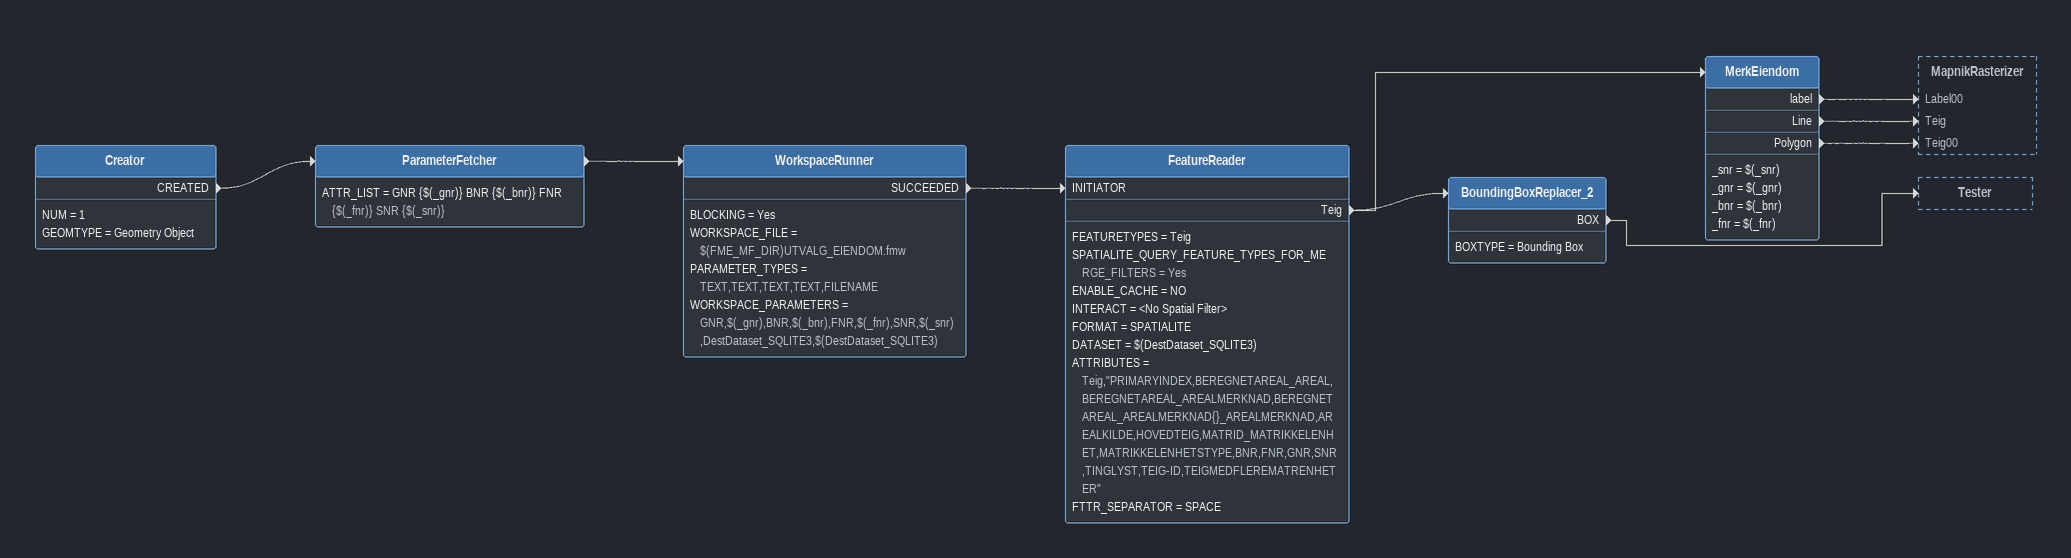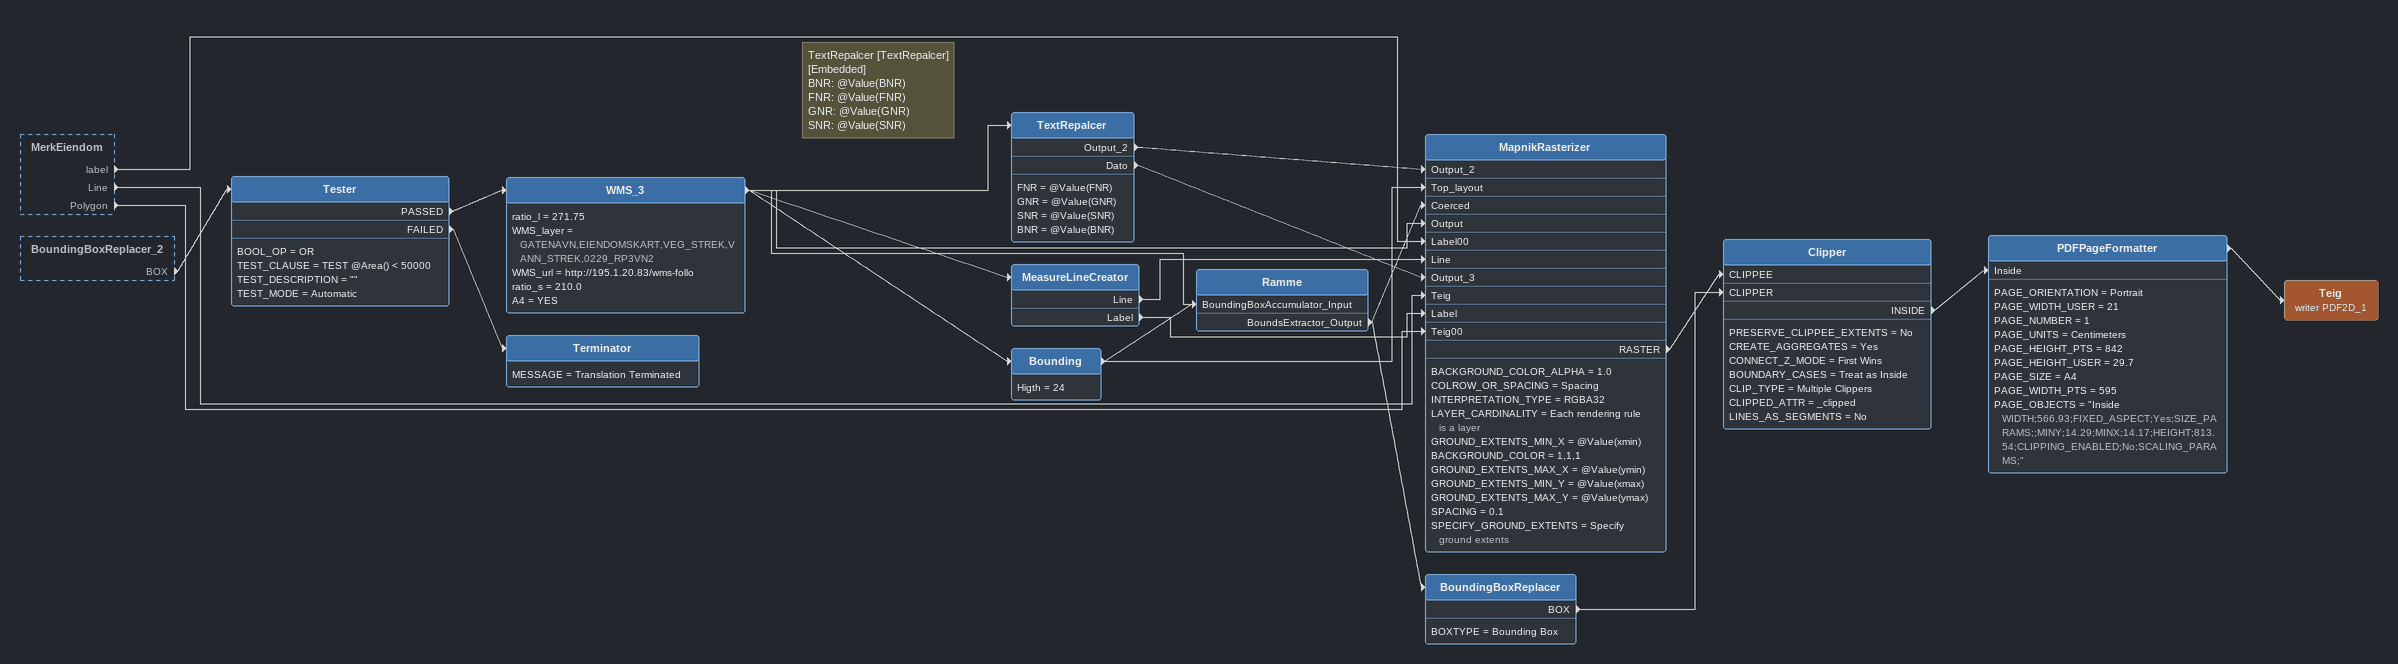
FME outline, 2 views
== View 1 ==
Creator
    NUM = 1
    GEOMTYPE = Geometry Object
    CREATED -> ParameterFetcher
ParameterFetcher
    ATTR_LIST = GNR {$(_gnr)} BNR {$(_bnr)} FNR {$(_fnr)} SNR {$(_snr)}
    -> WorkspaceRunner
WorkspaceRunner
    BLOCKING = Yes
    WORKSPACE_FILE = $(FME_MF_DIR)UTVALG_EIENDOM.fmw
    PARAMETER_TYPES = TEXT,TEXT,TEXT,TEXT,FILENAME
    WORKSPACE_PARAMETERS = GNR,$(_gnr),BNR,$(_bnr),FNR,$(_fnr),SNR,$(_snr),DestDataset_SQLITE3,$(DestDataset_SQLITE3)
    SUCCEEDED -> FeatureReader [INITIATOR]
FeatureReader
    FEATURETYPES = Teig
    SPATIALITE_QUERY_FEATURE_TYPES_FOR_MERGE_FILTERS = Yes
    ENABLE_CACHE = NO
    INTERACT = <No Spatial Filter>
    FORMAT = SPATIALITE
    DATASET = $(DestDataset_SQLITE3)
    ATTRIBUTES = Teig,"PRIMARYINDEX,BEREGNETAREAL_AREAL,BEREGNETAREAL_AREALMERKNAD,BEREGNETAREAL_AREALMERKNAD{}_AREALMERKNAD,AREALKILDE,HOVEDTEIG,MATRID_MATRIKKELENHET,MATRIKKELENHETSTYPE,BNR,FNR,GNR,SNR,TINGLYST,TEIG-ID,TEIGMEDFLEREMATRENHETER"
    FTTR_SEPARATOR = SPACE
    Teig -> BoundingBoxReplacer_2
    Teig -> MerkEiendom
MerkEiendom
    _snr = $(_snr)
    _gnr = $(_gnr)
    _bnr = $(_bnr)
    _fnr = $(_fnr)
    label -> MapnikRasterizer [Label00]
    Line -> MapnikRasterizer [Teig]
    Polygon -> MapnikRasterizer [Teig00]
BoundingBoxReplacer_2
    BOXTYPE = Bounding Box
    BOX -> Tester

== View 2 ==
MerkEiendom [outside]
    label -> MapnikRasterizer [Label00]
    Line -> MapnikRasterizer [Teig]
    Polygon -> MapnikRasterizer [Teig00]
BoundingBoxReplacer_2 [outside]
    BOX -> Tester
Tester
    BOOL_OP = OR
    TEST_CLAUSE = TEST @Area() < 50000
    TEST_DESCRIPTION = ""
    TEST_MODE = Automatic
    PASSED -> WMS_3
    FAILED -> Terminator
WMS_3
    ratio_l = 271.75
    WMS_layer = GATENAVN,EIENDOMSKART,VEG_STREK,VANN_STREK,0229_RP3VN2
    WMS_url = http://195.1.20.83/wms-follo
    ratio_s = 210.0
    A4 = YES
    -> Ramme [BoundingBoxAccumulator_Input]
    -> MeasureLineCreator
    -> Bounding
    -> MapnikRasterizer [Output]
    -> TextRepalcer
Note: TextRepalcer [TextRepalcer] / [Embedded] / BNR: @Value(BNR) / FNR: @Value(FNR) / GNR: @Value(GNR) / SNR: @Value(SNR)
TextRepalcer
    FNR = @Value(FNR)
    GNR = @Value(GNR)
    SNR = @Value(SNR)
    BNR = @Value(BNR)
    Output_2 -> MapnikRasterizer [Output_2]
    Dato -> MapnikRasterizer [Output_3]
MeasureLineCreator
    Line -> MapnikRasterizer [Line]
    Label -> MapnikRasterizer [Label]
Bounding
    Higth = 24
    -> MapnikRasterizer [Top_layout]
    -> Ramme [BoundingBoxAccumulator_Input]
Ramme
    BoundsExtractor_Output -> MapnikRasterizer [Coerced]
    BoundsExtractor_Output -> BoundingBoxReplacer
MapnikRasterizer
    BACKGROUND_COLOR_ALPHA = 1.0
    COLROW_OR_SPACING = Spacing
    INTERPRETATION_TYPE = RGBA32
    LAYER_CARDINALITY = Each rendering rule is a layer
    GROUND_EXTENTS_MIN_X = @Value(xmin)
    BACKGROUND_COLOR = 1,1,1
    GROUND_EXTENTS_MAX_X = @Value(ymin)
    GROUND_EXTENTS_MIN_Y = @Value(xmax)
    GROUND_EXTENTS_MAX_Y = @Value(ymax)
    SPACING = 0.1
    SPECIFY_GROUND_EXTENTS = Specify ground extents
    RASTER -> Clipper [CLIPPEE]
BoundingBoxReplacer
    BOXTYPE = Bounding Box
    BOX -> Clipper [CLIPPER]
Clipper
    PRESERVE_CLIPPEE_EXTENTS = No
    CREATE_AGGREGATES = Yes
    CONNECT_Z_MODE = First Wins
    BOUNDARY_CASES = Treat as Inside
    CLIP_TYPE = Multiple Clippers
    CLIPPED_ATTR = _clipped
    LINES_AS_SEGMENTS = No
    INSIDE -> PDFPageFormatter [Inside]
PDFPageFormatter
    PAGE_ORIENTATION = Portrait
    PAGE_WIDTH_USER = 21
    PAGE_NUMBER = 1
    PAGE_UNITS = Centimeters
    PAGE_HEIGHT_PTS = 842
    PAGE_HEIGHT_USER = 29.7
    PAGE_SIZE = A4
    PAGE_WIDTH_PTS = 595
    PAGE_OBJECTS = "Inside WIDTH;566.93;FIXED_ASPECT;Yes;SIZE_PARAMS;;MINY;14.29;MINX;14.17;HEIGHT;813.54;CLIPPING_ENABLED;No;SCALING_PARAMS;"
    -> Teig (writer PDF2D_1)
Teig (writer PDF2D_1)
Terminator
    MESSAGE = Translation Terminated
